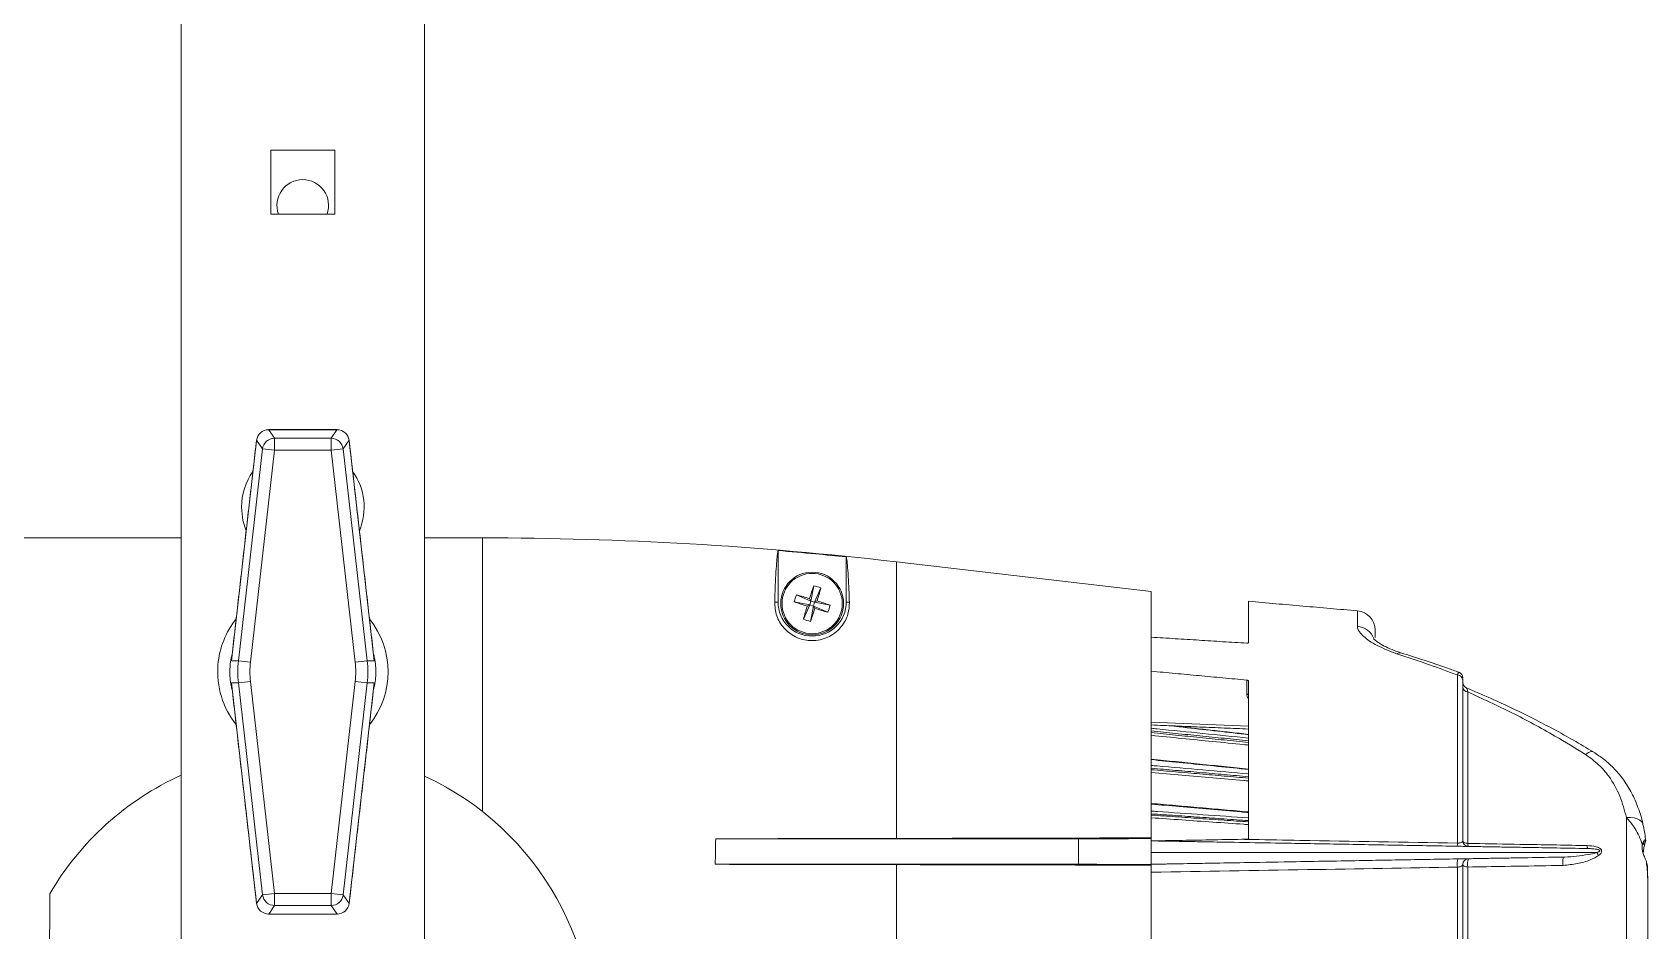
# Model space of a CAD drawing. Extents: x 12.1 to 108.7, y 1 to 80.4.
# Drawn here: x 74.86 to 83.16, y 33.25 to 37.87 of the extents above; entities that cross this region are included whole.
import ezdxf

# ---------------------------------------------------------------- set-up
doc = ezdxf.new("R2010")
doc.units = 0
doc.header["$MEASUREMENT"] = 0
doc.linetypes.add('SLD-Solid', pattern=[0])
doc.layers.add('OBJECT', color=7, linetype='CONTINUOUS')

msp = doc.modelspace()

# ---------------------------------------------------------------- linework, layer by layer
at = {"layer": 'OBJECT', "linetype": 'SLD-Solid', "lineweight": 15}
for p, q in [((75.6267, 31.8433), (75.6252, 40.1959)), ((76.8767, 31.8435), (76.8752, 40.1961)), ((76.0867, 37.261), (76.4147, 37.261)), ((76.0868, 36.933), (76.0867, 37.261)), ((76.4147, 37.261), (76.4148, 36.933)), ((76.4148, 36.933), (76.0868, 36.933)), ((76.0131, 35.769), (75.8843, 34.6374)), ((76.0129, 35.769), (76.0131, 35.769)), ((76.0132, 35.7705), (76.0131, 35.769)), ((76.0132, 35.7713), (76.0132, 35.7705)), ((76.0439, 35.7261), (76.0132, 35.7705)), ((76.4263, 35.8251), (76.0757, 35.825)), ((76.0757, 35.825), (76.1059, 35.7813)), ((76.1059, 35.719), (76.1059, 35.7813)), ((76.1059, 35.7813), (76.3961, 35.7813)), ((76.3961, 35.7813), (76.4263, 35.8251)), ((76.3961, 35.7191), (76.3961, 35.7813)), ((76.4887, 35.7706), (76.4581, 35.7261)), ((76.4887, 35.7706), (76.4888, 35.7714)), ((76.4889, 35.769), (76.4887, 35.7706)), ((76.4889, 35.769), (76.489, 35.7691)), ((76.618, 34.6375), (76.4889, 35.769)), ((75.9201, 34.6374), (76.0439, 35.7261)), ((76.1059, 35.719), (75.982, 34.6304)), ((76.1059, 35.719), (76.0439, 35.7261)), ((76.3961, 35.7191), (76.1059, 35.719)), ((76.4581, 35.7261), (76.3961, 35.7191)), ((76.5203, 34.6304), (76.3961, 35.7191)), ((76.4581, 35.7261), (76.5823, 34.6375)), ((74.7815, 35.2694), (75.6261, 35.2694)), ((76.8761, 35.2694), (77.1734, 35.2694)), ((77.1734, 33.8637), (77.1734, 35.2694)), ((78.6925, 34.9393), (78.6925, 35.2039)), ((79.0425, 35.1715), (79.0425, 34.9393)), ((79.3004, 33.7251), (79.3004, 35.1463)), ((79.3004, 35.1463), (80.6095, 34.9944)), ((78.876, 35.0237), (78.8608, 34.9448)), ((78.6749, 34.9393), (78.6925, 34.9393)), ((78.7758, 34.9405), (78.8547, 34.9253)), ((78.7871, 34.9769), (78.8608, 34.9448)), ((78.8608, 34.9448), (78.8541, 34.9575)), ((78.8608, 34.9448), (78.8547, 34.9253)), ((78.8608, 34.9448), (78.8803, 34.9388)), ((78.8743, 34.9192), (78.8803, 34.9388)), ((78.9124, 35.0124), (78.8803, 34.9388)), ((78.893, 34.9454), (78.8803, 34.9388)), ((78.9592, 34.9235), (78.8803, 34.9388)), ((79.0588, 34.9393), (79.0425, 34.9393)), ((80.6095, 33.7281), (80.6095, 34.9944)), ((81.1095, 34.9433), (81.1095, 34.7318)), ((78.8227, 34.8516), (78.8547, 34.9253)), ((78.842, 34.9186), (78.8547, 34.9253)), ((78.8743, 34.9192), (78.8547, 34.9253)), ((78.859, 34.8403), (78.8743, 34.9192)), ((78.8743, 34.9192), (78.8809, 34.9065)), ((78.9479, 34.8872), (78.8743, 34.9192)), ((81.6682, 34.8146), (81.6682, 34.8944)), ((81.7595, 34.7948), (81.7595, 34.7578)), ((75.8843, 34.6374), (75.9201, 34.6374)), ((75.9201, 34.6374), (75.982, 34.6304)), ((76.5203, 34.6304), (76.5823, 34.6375)), ((76.5823, 34.6375), (76.618, 34.6375)), ((75.9201, 34.5245), (75.8843, 34.5245)), ((75.8843, 34.5245), (76.0135, 33.393)), ((75.982, 34.5315), (75.9201, 34.5245)), ((76.0443, 33.4359), (75.9201, 34.5245)), ((75.982, 34.5315), (76.1063, 33.4429)), ((76.3965, 33.443), (76.5203, 34.5316)), ((76.5823, 34.5246), (76.4584, 33.4359)), ((76.4893, 33.393), (76.618, 34.5246)), ((76.5823, 34.5246), (76.5203, 34.5316)), ((76.618, 34.5246), (76.5823, 34.5246)), ((81.0998, 34.4663), (81.0998, 34.5387)), ((81.1095, 34.5322), (81.1095, 33.7214)), ((82.1821, 33.7011), (82.1821, 34.5649)), ((82.2095, 34.5389), (82.2095, 33.7142)), ((82.2359, 34.4775), (82.2359, 33.6998)), ((80.6095, 34.3231), (81.1095, 34.3022)), ((83.0501, 31.5216), (83.0501, 33.8324)), ((78.3719, 33.7235), (78.3719, 33.7235)), ((80.2356, 33.7232), (80.2356, 33.5925)), ((80.6095, 33.7244), (80.6095, 33.7281)), ((80.6095, 33.7244), (80.6095, 33.5914)), ((78.3697, 33.5923), (78.3697, 33.5923)), ((79.3004, 33.0736), (79.3004, 33.5907)), ((80.6095, 33.5879), (80.6095, 33.5914)), ((80.6095, 33.0763), (80.6095, 33.5879)), ((82.1821, 33.0543), (82.1821, 33.5777)), ((82.2095, 33.5911), (82.2095, 33.0586)), ((82.2359, 33.5784), (82.2359, 33.0533)), ((74.9415, 31.9448), (74.9515, 33.4415)), ((76.1063, 33.4429), (76.0443, 33.4359)), ((76.1063, 33.4429), (76.3965, 33.443)), ((76.1063, 33.3807), (76.1063, 33.4429)), ((76.4584, 33.4359), (76.3965, 33.443)), ((76.3965, 33.3807), (76.3965, 33.443)), ((83.1595, 31.8428), (83.1595, 33.5105)), ((76.0135, 33.393), (76.0133, 33.3929)), ((76.0135, 33.393), (76.0136, 33.3914)), ((76.0136, 33.3914), (76.0443, 33.4359)), ((76.0136, 33.3914), (76.0136, 33.3906)), ((76.1063, 33.3807), (76.0761, 33.3369)), ((76.3965, 33.3807), (76.1063, 33.3807)), ((76.4267, 33.337), (76.3965, 33.3807)), ((76.4584, 33.4359), (76.4891, 33.3915)), ((76.4891, 33.3915), (76.4893, 33.393)), ((76.4892, 33.3907), (76.4891, 33.3915)), ((76.4895, 33.393), (76.4893, 33.393)), ((76.0761, 33.3369), (76.4267, 33.337))]:
    msp.add_line(p, q, dxfattribs=at)
at = {"layer": 'OBJECT', "linetype": 'SLD-Solid', "lineweight": 15, "flags": 128}
for points in [[(75.936, 35.427), (75.9434, 35.3592), (75.9602, 35.3059)], [(81.8913, 34.6792), (81.8815, 34.6794), (81.8703, 34.6742)], [(81.1095, 34.4613), (81.1093, 34.4622), (81.1088, 34.4632), (81.1079, 34.464), (81.1067, 34.4648), (81.1052, 34.4654), (81.1035, 34.4659), (81.1017, 34.4662), (81.0998, 34.4663)], [(82.8806, 34.1693), (82.8803, 34.1695), (82.8698, 34.1713), (82.8563, 34.1667), (82.8407, 34.156)], [(83.1354, 33.7976), (83.1349, 33.7994), (83.1294, 33.81), (83.1197, 33.819), (83.1062, 33.8261), (83.0896, 33.8308), (83.0706, 33.8329), (83.0501, 33.8324)], [(82.2359, 33.6998), (82.2306, 33.7003), (82.2255, 33.7013), (82.221, 33.7027), (82.217, 33.7045), (82.2138, 33.7067), (82.2115, 33.709), (82.21, 33.7116), (82.2095, 33.7142)], [(82.2359, 33.5784), (82.2306, 33.5788), (82.2255, 33.5797), (82.221, 33.581), (82.217, 33.5826), (82.2138, 33.5845), (82.2115, 33.5865), (82.21, 33.5888), (82.2095, 33.5911)]]:
    msp.add_lwpolyline(points, dxfattribs=at)
at = {"layer": 'OBJECT', "linetype": 'SLD-Solid', "lineweight": 15}
for radius in [0.161, 0.1549]:
    msp.add_circle((78.8675, 34.932), radius, dxfattribs=at)
for centre, radius, start, end in [((76.2508, 36.977), 0.1325, 90.00981, 199.4046), ((76.2508, 36.977), 0.1325, 340.61501, 90.00981), ((76.1062, 35.7185), 0.0627, 90.3186, 173.11283), ((76.3958, 35.7186), 0.0627, 6.90678, 89.70101), ((76.251, 35.427), 0.315, 144.41355, 180.00981), ((76.251, 35.427), 0.315, 337.41355, 35.60607), ((77.1734, 16.8225), 18.4468, 83.37883, 90), ((81.492, 34.1204), 2.7676, 160.95044, 162.39428), ((78.7769, 34.6398), 0.3965, 70.01828, 75.51896), ((78.8675, 34.9393), 0.175, 180, 0), ((79.1597, 34.8414), 0.3965, 160.01828, 165.51896), ((79.6791, 37.5565), 2.7676, 250.95044, 252.39428), ((78.0515, 32.3088), 2.7676, 73.14296, 74.58679), ((76.2443, 35.748), 2.7676, 343.14296, 344.58679), ((78.0559, 32.3075), 2.7676, 70.95044, 72.39428), ((76.2512, 34.581), 0.4375, 141.50948, 175.19505), ((76.2512, 34.581), 0.4375, 321.50948, 38.51013), ((81.4907, 34.116), 2.7676, 163.14296, 164.58679), ((76.243, 35.7436), 2.7676, 340.95044, 342.39428), ((79.6835, 37.5552), 2.7676, 253.14296, 254.58679), ((78.5753, 35.0226), 0.3965, 340.01828, 345.51896), ((81.6595, 34.7948), 0.1, 0, 85), ((78.9581, 35.2242), 0.3965, 250.01828, 255.51896), ((81.6608, 34.7155), 0.0994, 19.75016, 85.7192), ((76.2512, 34.581), 0.4375, 175.19505, 218.51013), ((82.1817, 34.5371), 0.0278, 3.8449, 89.18995), ((82.1795, 34.5506), 0.03, 359.99694, 69.85263), ((82.2395, 34.5273), 0.03, 180.00385, 247.96462), ((82.2369, 34.5049), 0.0274, 184.19055, 267.88861), ((76.2465, 32.6844), 1.5, 209.54101, 65.17337), ((76.2465, 32.6844), 1.5, 114.42237, 149.68814), ((82.2185, 33.6977), 0.0365, 174.79014, 200.18723), ((82.2395, 33.7142), 0.03, 180, 269), ((82.2617, 33.6969), 0.0261, 173.63787, 209.12104), ((83.1391, 33.7038), 0.00823, 260.19261, 0.31205), ((82.2956, 33.5934), 0.1145, 166.49587, 187.85545), ((82.2395, 33.5911), 0.03, 91, 180), ((82.3199, 33.5937), 0.0854, 161.2821, 190.32908), ((76.1066, 33.4434), 0.0627, 186.90678, 269.70101), ((76.3962, 33.4434), 0.0627, 270.3186, 353.11283)]:
    msp.add_arc(centre, radius, start, end, dxfattribs=at)
for centre, major_axis, ratio, start_param, end_param in [((76.0757, 35.7628), (0.0606, -0.017), 0.988785, 1.841761, 3.2937), ((76.4263, 35.7628), (0.0606, 0.017), 0.988785, 6.131077, 7.583017), ((76.4178, 34.581), (0.5009, 0.0001), 0.998148, 3.028424, 3.254762), ((76.4178, 34.581), (0.4386, 0.0001), 0.997533, 3.028424, 3.254762), ((76.0846, 34.581), (-0.4386, -0.0001), 0.997533, 3.028424, 3.254762), ((76.0846, 34.581), (0.5009, 0.0001), 0.998148, 6.170016, 6.396354), ((78.4651, 32.6844), (0, 2.5469), 0.040098, 1.150562, 1.206313), ((76.0761, 33.3992), (0.0606, 0.017), 0.988785, 2.989485, 4.441424), ((76.4267, 33.3992), (0.0606, -0.017), 0.988785, 4.983354, 6.435293)]:
    msp.add_ellipse(centre, major_axis=major_axis, ratio=ratio, start_param=start_param, end_param=end_param, dxfattribs=at)
for points, degree in [([(76.0129, 35.769), (75.8855, 34.6488)], 1), ([(76.427, 35.8253), (76.075, 35.8253)], 1), ([(76.6169, 34.6489), (76.489, 35.7691)], 1), ([(81.6682, 34.8944), (81.1095, 34.9433)], 1), ([(81.0998, 34.7283), (80.6095, 34.7591)], 1), ([(80.6095, 34.5845), (81.0998, 34.5387)], 1), ([(75.8855, 34.5131), (76.0133, 33.3929)], 1), ([(76.4895, 33.393), (76.6169, 34.5132)], 1), ([(80.6095, 34.3081), (81.1095, 34.2872)], 1), ([(81.1095, 34.227), (80.6095, 34.2773)], 1), ([(81.1095, 34.2598), (80.7177, 34.3036)], 1), ([(80.6095, 34.2687), (81.1095, 34.2185)], 1), ([(81.1095, 34.0817), (80.6095, 34.1323)], 1), ([(81.1095, 34.0425), (80.6095, 34.0859)], 1), ([(80.6095, 34.0784), (81.1095, 34.035)], 1), ([(81.1095, 33.8613), (80.6095, 33.905)], 1), ([(81.1095, 33.8166), (80.6095, 33.8517)], 1), ([(80.6095, 33.8454), (81.1095, 33.8103)], 1), ([(79.3004, 33.7251), (78.3719, 33.7235)], 1), ([(78.3719, 33.7235), (80.2356, 33.7232)], 1), ([(80.6095, 33.7281), (79.3004, 33.7251)], 1), ([(80.2356, 33.7232), (80.6095, 33.7244)], 1), ([(81.074, 33.7207), (81.1095, 33.7214)], 1), ([(83.1448, 33.7191), (83.1473, 33.7044)], 1), ([(82.909, 33.6385), (82.9069, 33.6407), (82.9027, 33.6451), (82.8994, 33.6501), (82.8977, 33.6526)], 3), ([(80.2356, 33.5925), (78.3697, 33.5923)], 1), ([(78.3697, 33.5923), (79.3004, 33.5907)], 1), ([(79.3004, 33.5907), (80.6095, 33.5879)], 1), ([(76.0754, 33.3367), (76.4274, 33.3367)], 1)]:
    msp.add_open_spline(points, degree=degree, dxfattribs=at)
for points, knots in [([(76.0132, 35.7713), (76.0132, 35.7711), (76.0131, 35.7703), (76.013, 35.7696), (76.0129, 35.769)], [0, 0, 0, 0, 0.25112, 1, 1, 1, 1]), ([(76.489, 35.7691), (76.489, 35.7693), (76.4889, 35.77), (76.4888, 35.7708), (76.4888, 35.7714)], [0, 0, 0, 0, 0.249328, 1, 1, 1, 1]), ([(78.6749, 34.9393), (78.676, 34.969), (78.6782, 35.0286), (78.6817, 35.0984), (78.6853, 35.1525), (78.6889, 35.1894), (78.6914, 35.1991), (78.6925, 35.2039)], [0, 0, 0, 0, 0.1980463, 0.3974677, 0.6012259, 0.8064826, 1, 1, 1, 1]), ([(78.6925, 35.2039), (78.7568, 35.1984), (78.8736, 35.1884), (78.9902, 35.1768), (79.0425, 35.1715)], [0, 0, 0, 0, 0.550607, 1, 1, 1, 1]), ([(79.0425, 35.1715), (79.0439, 35.1655), (79.0467, 35.1533), (79.0508, 35.1057), (79.0549, 35.0377), (79.0575, 34.9722), (79.0588, 34.9393)], [0, 0, 0, 0, 0.244137, 0.490501, 0.744002, 1, 1, 1, 1]), ([(79.0588, 34.9393), (79.058, 34.919), (79.0563, 34.8783), (79.0294, 34.8252), (78.9932, 34.7866), (78.9605, 34.7639), (78.9211, 34.7475), (78.8793, 34.7402), (78.8377, 34.7424), (78.7983, 34.7525), (78.7564, 34.7736), (78.7113, 34.814), (78.6786, 34.8744), (78.6762, 34.9164), (78.6749, 34.9393)], [0, 0, 0, 0, 0.145741, 0.290756, 0.353691, 0.416376, 0.466742, 0.517505, 0.556332, 0.595153, 0.644998, 0.718781, 0.846149, 1, 1, 1, 1]), ([(81.8703, 34.6742), (81.8348, 34.6878), (81.7632, 34.7151), (81.6942, 34.7642), (81.6696, 34.7969), (81.6684, 34.8121), (81.6682, 34.8146)], [0, 0, 0, 0, 0.304165, 0.612213, 0.935018, 1, 1, 1, 1]), ([(81.1095, 34.7318), (81.1094, 34.7313), (81.1092, 34.7304), (81.1074, 34.7292), (81.1049, 34.7285), (81.1022, 34.7282), (81.1004, 34.7283), (81.0998, 34.7283)], [0, 0, 0, 0, 0.219651, 0.439264, 0.659733, 0.880541, 1, 1, 1, 1]), ([(81.892, 34.6795), (81.8802, 34.6832), (81.8515, 34.6923), (81.8137, 34.7092), (81.7814, 34.727), (81.7609, 34.7413), (81.7515, 34.7503), (81.7515, 34.7503), (81.7515, 34.7503)], [0, 0, 0, 0, 0.1443778, 0.3538594, 0.5669148, 0.7464414, 0.9073441, 1, 1, 1, 1]), ([(75.8884, 34.4873), (75.8865, 34.4948), (75.883, 34.5081), (75.8787, 34.5352), (75.8758, 34.5675), (75.8764, 34.6019), (75.88, 34.6394), (75.8849, 34.6592), (75.8882, 34.6725)], [0, 0, 0, 0, 0.148199, 0.266623, 0.443454, 0.621102, 0.744676, 1, 1, 1, 1]), ([(75.8843, 34.6374), (75.8843, 34.6377), (75.8847, 34.6415), (75.8853, 34.6453), (75.8859, 34.6488)], [0, 0, 0, 0, 0.073454, 1, 1, 1, 1]), ([(76.6139, 34.6747), (76.6159, 34.6672), (76.6194, 34.6539), (76.6237, 34.6268), (76.6266, 34.5945), (76.626, 34.5601), (76.6224, 34.5226), (76.6175, 34.5028), (76.6142, 34.4895)], [0, 0, 0, 0, 0.148199, 0.266623, 0.443454, 0.621102, 0.744676, 1, 1, 1, 1]), ([(76.6165, 34.6489), (76.617, 34.6454), (76.6177, 34.6416), (76.618, 34.6378), (76.618, 34.6375)], [0, 0, 0, 0, 0.926546, 1, 1, 1, 1]), ([(82.1821, 34.5649), (82.1345, 34.5827), (82.0312, 34.6212), (81.9267, 34.6556), (81.8703, 34.6742)], [0, 0, 0, 0, 0.460735, 1, 1, 1, 1]), ([(82.1899, 34.5787), (82.1705, 34.5857), (82.0716, 34.6215), (81.9717, 34.6535), (81.8913, 34.6792)], [0, 0, 0, 0, 0.195903, 1, 1, 1, 1]), ([(75.8859, 34.5131), (75.8853, 34.5166), (75.8847, 34.5204), (75.8844, 34.5242), (75.8843, 34.5245)], [0, 0, 0, 0, 0.926546, 1, 1, 1, 1]), ([(76.618, 34.5246), (76.618, 34.5243), (76.6177, 34.5205), (76.6171, 34.5167), (76.6165, 34.5132)], [0, 0, 0, 0, 0.073454, 1, 1, 1, 1]), ([(81.0998, 34.5387), (81.1009, 34.5386), (81.1032, 34.5382), (81.1061, 34.5369), (81.1083, 34.5353), (81.1094, 34.5336), (81.1095, 34.5326), (81.1095, 34.5322)], [0, 0, 0, 0, 0.2197399, 0.4394429, 0.6599668, 0.8807607, 1, 1, 1, 1]), ([(82.1821, 34.5649), (82.183, 34.5678), (82.1855, 34.5754), (82.1882, 34.5804), (82.1895, 34.5784), (82.1897, 34.5781)], [0, 0, 0, 0, 0.337152, 0.901551, 1, 1, 1, 1]), ([(82.2095, 34.5458), (82.2095, 34.5457), (82.2095, 34.5446), (82.2095, 34.5416), (82.2095, 34.5389)], [0, 0, 0, 0, 0.136308, 1, 1, 1, 1]), ([(81.1095, 34.4436), (81.1092, 34.4439), (81.1055, 34.4467), (81.1013, 34.4546), (81.1003, 34.4624), (81.0998, 34.4663)], [0, 0, 0, 0, 0.040411, 0.520202, 1, 1, 1, 1]), ([(82.8806, 34.1693), (82.8465, 34.1897), (82.7461, 34.2497), (82.5713, 34.3428), (82.3874, 34.4315), (82.2704, 34.481), (82.2279, 34.499)], [0, 0, 0, 0, 0.1620176, 0.4765794, 0.8100803, 1, 1, 1, 1]), ([(82.2279, 34.499), (82.2289, 34.4982), (82.2312, 34.4963), (82.2341, 34.4845), (82.2359, 34.4775)], [0, 0, 0, 0, 0.404281, 1, 1, 1, 1]), ([(82.8407, 34.156), (82.7884, 34.1883), (82.6646, 34.2646), (82.4629, 34.3727), (82.3116, 34.4425), (82.2359, 34.4775)], [0, 0, 0, 0, 0.267535, 0.633327, 1, 1, 1, 1]), ([(80.6095, 34.2911), (80.6195, 34.2901), (80.7862, 34.2734), (80.9529, 34.2566), (81.1095, 34.2409)], [0, 0, 0, 0, 0.0602045, 1, 1, 1, 1]), ([(81.1095, 34.2585), (81.0965, 34.26), (80.9777, 34.2733), (80.8411, 34.2885), (80.7176, 34.3024), (80.6999, 34.3043)], [0, 0, 0, 0, 0.0950856, 0.8704467, 1, 1, 1, 1]), ([(81.1095, 34.2047), (81.1011, 34.2056), (80.9868, 34.217), (80.8201, 34.2338), (80.6619, 34.2497), (80.6095, 34.255)], [0, 0, 0, 0, 0.050586, 0.685793, 1, 1, 1, 1]), ([(81.1095, 34.0795), (81.0965, 34.0808), (80.9777, 34.0928), (80.811, 34.1097), (80.6573, 34.1252), (80.6095, 34.1301)], [0, 0, 0, 0, 0.077897, 0.713096, 1, 1, 1, 1]), ([(83.0501, 33.8324), (83.0403, 33.8695), (83.0205, 33.9447), (82.9702, 34.0346), (82.9098, 34.1062), (82.864, 34.1392), (82.8407, 34.156)], [0, 0, 0, 0, 0.296269, 0.600821, 0.797169, 1, 1, 1, 1]), ([(83.1353, 33.7976), (83.135, 33.7989), (83.1292, 33.8287), (83.1117, 33.8833), (83.0796, 33.9579), (83.0393, 34.0239), (82.9917, 34.0814), (82.9394, 34.1304), (82.8995, 34.1566), (82.8806, 34.1691)], [0, 0, 0, 0, 0.008458, 0.2018, 0.380966, 0.548473, 0.708384, 0.861573, 1, 1, 1, 1]), ([(80.6095, 34.1001), (80.6195, 34.0992), (80.7862, 34.0848), (80.9529, 34.0704), (81.1095, 34.0568)], [0, 0, 0, 0, 0.0602045, 1, 1, 1, 1]), ([(81.1095, 34.0209), (81.1011, 34.0216), (80.9868, 34.0315), (80.8201, 34.046), (80.6619, 34.0597), (80.6095, 34.0642)], [0, 0, 0, 0, 0.050586, 0.685793, 1, 1, 1, 1]), ([(81.1095, 33.8578), (81.0965, 33.8589), (80.9777, 33.8693), (80.811, 33.8839), (80.6573, 33.8974), (80.6095, 33.9016)], [0, 0, 0, 0, 0.077897, 0.713096, 1, 1, 1, 1]), ([(80.6095, 33.8659), (80.6195, 33.8652), (80.7862, 33.8535), (80.9529, 33.8418), (81.1095, 33.8308)], [0, 0, 0, 0, 0.060204, 1, 1, 1, 1]), ([(81.1095, 33.7963), (81.1011, 33.7968), (80.9868, 33.8049), (80.8201, 33.8166), (80.6619, 33.8277), (80.6095, 33.8313)], [0, 0, 0, 0, 0.050586, 0.685793, 1, 1, 1, 1]), ([(83.1318, 33.694), (83.1303, 33.6981), (83.1195, 33.7296), (83.0962, 33.7804), (83.0639, 33.8168), (83.0501, 33.8324)], [0, 0, 0, 0, 0.079376, 0.605783, 1, 1, 1, 1]), ([(83.1493, 33.7128), (83.1463, 33.7377), (83.1429, 33.7665), (83.136, 33.7939), (83.1351, 33.7976)], [0, 0, 0, 0, 0.867611, 1, 1, 1, 1]), ([(80.6095, 33.7126), (80.6095, 33.7126), (80.6096, 33.7126), (80.6101, 33.7126), (80.6126, 33.7127), (80.6236, 33.7129), (80.669, 33.7137), (80.8213, 33.7163), (80.9652, 33.7188), (81.074, 33.7207)], [0, 0, 0, 0, 0.000975, 0.002308, 0.005826, 0.020094, 0.076658, 0.30233, 1, 1, 1, 1]), ([(82.8494, 33.6735), (82.8473, 33.6736), (82.7955, 33.6745), (82.6935, 33.6763), (82.5578, 33.6786), (82.451, 33.6805), (82.3624, 33.682), (82.2827, 33.6834), (82.1231, 33.6862), (81.9372, 33.6895), (81.7251, 33.6932), (81.5129, 33.6969), (81.2831, 33.7009), (81.059, 33.7048), (80.9096, 33.7074), (80.8098, 33.7091), (80.7433, 33.7103), (80.6988, 33.7111), (80.6692, 33.7116), (80.6494, 33.7119), (80.6362, 33.7122), (80.6273, 33.7123), (80.6214, 33.7124), (80.6175, 33.7125), (80.6148, 33.7125), (80.6131, 33.7126), (80.6119, 33.7126), (80.6111, 33.7126), (80.6106, 33.7126), (80.6102, 33.7126), (80.61, 33.7126), (80.6098, 33.7126), (80.6097, 33.7126), (80.6096, 33.7126), (80.6096, 33.7126), (80.6096, 33.7126), (80.6095, 33.7126), (80.6095, 33.7126), (80.6095, 33.7126), (80.6095, 33.7126), (80.6095, 33.7126)], [0, 0, 0, 0, 0.003099, 0.077737, 0.152373, 0.20456, 0.239209, 0.273855, 0.308826, 0.446938, 0.515995, 0.585051, 0.723163, 0.815261, 0.876706, 0.917705, 0.945062, 0.963318, 0.975502, 0.983634, 0.989062, 0.992686, 0.995106, 0.996722, 0.997802, 0.998524, 0.999007, 0.99933, 0.999547, 0.999693, 0.999791, 0.999857, 0.999901, 0.999932, 0.999953, 0.999972, 0.999985, 0.999991, 0.999997, 1, 1, 1, 1]), ([(80.6095, 33.7126), (80.6095, 33.7121), (80.6095, 33.7109), (80.6095, 33.7013), (80.6095, 33.6864), (80.6095, 33.6692), (80.6095, 33.6575), (80.6095, 33.6526)], [0, 0, 0, 0, 0.19834, 0.412972, 0.627088, 0.843128, 1, 1, 1, 1]), ([(81.074, 33.7207), (81.0939, 33.7204), (81.1935, 33.7186), (81.5629, 33.7121), (81.9123, 33.7058), (82.1821, 33.7011)], [0, 0, 0, 0, 0.053919, 0.269597, 1, 1, 1, 1]), ([(82.2095, 33.7142), (82.2091, 33.7124), (82.2084, 33.709), (82.2028, 33.705), (82.1966, 33.7028), (82.1911, 33.7017), (82.1866, 33.7011), (82.1831, 33.7011), (82.1821, 33.7011)], [0, 0, 0, 0, 0.29554, 0.57572, 0.740311, 0.809198, 0.945635, 1, 1, 1, 1]), ([(82.2359, 33.6998), (82.2557, 33.6994), (82.3548, 33.6976), (82.5592, 33.6939), (82.7437, 33.6906), (82.8489, 33.6887)], [0, 0, 0, 0, 0.09703, 0.48515, 1, 1, 1, 1]), ([(83.1526, 33.6054), (83.1515, 33.6083), (83.1478, 33.6186), (83.1405, 33.6365), (83.1332, 33.6581), (83.1294, 33.6781), (83.131, 33.6887), (83.1318, 33.694)], [0, 0, 0, 0, 0.107962, 0.374185, 0.589197, 0.794963, 1, 1, 1, 1]), ([(83.1318, 33.694), (83.1328, 33.6972), (83.1357, 33.7057), (83.1425, 33.7143), (83.1485, 33.7178), (83.1486, 33.714), (83.1486, 33.7127)], [0, 0, 0, 0, 0.179343, 0.476466, 0.823713, 1, 1, 1, 1]), ([(83.1349, 33.6914), (83.1354, 33.6934), (83.1371, 33.7), (83.1412, 33.7046), (83.1414, 33.7048), (83.1414, 33.7048)], [0, 0, 0, 0, 0.236435, 0.787761, 1, 1, 1, 1]), ([(83.1473, 33.7044), (83.1456, 33.6995), (83.1423, 33.6898), (83.139, 33.6712), (83.1381, 33.6591), (83.1377, 33.6552)], [0, 0, 0, 0, 0.405466, 0.808541, 1, 1, 1, 1]), ([(83.1377, 33.6957), (83.1383, 33.6973), (83.1402, 33.7018), (83.1395, 33.7037), (83.1385, 33.7042), (83.1382, 33.704), (83.138, 33.7038)], [0, 0, 0, 0, 0.3078429, 0.9063361, 0.9395763, 1, 1, 1, 1]), ([(83.1486, 33.7127), (83.1489, 33.712), (83.1496, 33.7106), (83.1481, 33.7065), (83.1473, 33.7044)], [0, 0, 0, 0, 0.483712, 1, 1, 1, 1]), ([(80.6095, 33.6526), (81.0195, 33.6526), (81.4704, 33.6526), (81.9623, 33.6526), (82.0853, 33.6526), (82.208, 33.6526), (82.3316, 33.6526), (82.4652, 33.6526), (82.5971, 33.6526), (82.748, 33.6526), (82.8478, 33.6526), (82.8977, 33.6526)], [0, 0, 0, 0, 0.52131, 0.573441, 0.625572, 0.677703, 0.729789, 0.78156, 0.854349, 0.927175, 1, 1, 1, 1]), ([(82.7227, 33.6295), (82.7129, 33.6293), (82.6464, 33.6282), (82.5511, 33.6265), (82.4437, 33.6246), (82.3622, 33.6232), (82.2827, 33.6218), (82.1755, 33.62), (81.9894, 33.6167), (81.7063, 33.6118), (81.3944, 33.6063), (81.1333, 33.6018), (80.9591, 33.5987), (80.8429, 33.5967), (80.7653, 33.5953), (80.7136, 33.5944), (80.679, 33.5938), (80.6559, 33.5934), (80.6405, 33.5932), (80.6302, 33.593), (80.6234, 33.5929), (80.6188, 33.5928), (80.6157, 33.5927), (80.6137, 33.5927), (80.6123, 33.5927), (80.6114, 33.5927), (80.6108, 33.5927), (80.6103, 33.5926), (80.6101, 33.5926), (80.6099, 33.5926), (80.6098, 33.5926), (80.6097, 33.5926), (80.6096, 33.5926), (80.6096, 33.5926), (80.6095, 33.5926), (80.6095, 33.5926), (80.6095, 33.5926), (80.6095, 33.5926), (80.6095, 33.5926)], [0, 0, 0, 0, 0.015578, 0.1058891, 0.1510526, 0.1879781, 0.2250144, 0.2621724, 0.3367125, 0.4839012, 0.6556361, 0.7702051, 0.8466429, 0.8976432, 0.9316736, 0.9543822, 0.9695368, 0.9796512, 0.9864025, 0.9909096, 0.993919, 0.9959289, 0.9972716, 0.998169, 0.9987691, 0.9991708, 0.9994398, 0.9996203, 0.9997416, 0.9998234, 0.9998788, 0.9999164, 0.9999423, 0.9999603, 0.9999791, 0.9999868, 0.9999946, 1, 1, 1, 1]), ([(82.7227, 33.6295), (82.7233, 33.6295), (82.7242, 33.6295), (82.7254, 33.6295), (82.7263, 33.6295), (82.7268, 33.6295), (82.727, 33.6295), (82.7271, 33.6294), (82.7271, 33.6294), (82.7271, 33.6294)], [0, 0, 0, 0, 0.337004, 0.565161, 0.720077, 0.871702, 0.932173, 0.976758, 1, 1, 1, 1]), ([(82.725, 33.5864), (82.725, 33.5867), (82.7248, 33.5888), (82.7243, 33.5942), (82.7239, 33.603), (82.724, 33.6129), (82.7246, 33.6212), (82.7256, 33.6273), (82.7266, 33.6287), (82.7271, 33.6294)], [0, 0, 0, 0, 0.01807, 0.1200331, 0.2960781, 0.4720794, 0.6480529, 0.8240265, 1, 1, 1, 1]), ([(82.909, 33.6385), (82.8945, 33.6301), (82.8608, 33.6104), (82.7973, 33.5941), (82.7495, 33.589), (82.725, 33.5864)], [0, 0, 0, 0, 0.268258, 0.625052, 1, 1, 1, 1]), ([(82.7271, 33.6294), (82.728, 33.6295), (82.7304, 33.6295), (82.7526, 33.6305), (82.7947, 33.6337), (82.8494, 33.6412), (82.8841, 33.6481), (82.8977, 33.6526), (82.8977, 33.6526)], [0, 0, 0, 0, 0.015317, 0.041031, 0.377877, 0.739004, 0.999987, 1, 1, 1, 1]), ([(82.8489, 33.6887), (82.8644, 33.6876), (82.8858, 33.6861), (82.9091, 33.6778), (82.9179, 33.6715), (82.922, 33.666), (82.9235, 33.6604), (82.9224, 33.6541), (82.9179, 33.6463), (82.9125, 33.6415), (82.909, 33.6385)], [0, 0, 0, 0, 0.400583, 0.552747, 0.632515, 0.681637, 0.738761, 0.795408, 0.871105, 1, 1, 1, 1]), ([(82.8489, 33.6887), (82.8489, 33.6883), (82.849, 33.6855), (82.8494, 33.6805), (82.8503, 33.6751), (82.8511, 33.6741), (82.8515, 33.6735)], [0, 0, 0, 0, 0.044494, 0.324207, 0.662103, 1, 1, 1, 1]), ([(82.8515, 33.6735), (82.8515, 33.6735), (82.8515, 33.6735), (82.8513, 33.6735), (82.8507, 33.6735), (82.8499, 33.6735), (82.8494, 33.6735)], [0, 0, 0, 0, 0.046836, 0.119645, 0.336503, 1, 1, 1, 1]), ([(82.8977, 33.6526), (82.8977, 33.6526), (82.9028, 33.6543), (82.909, 33.6561), (82.9129, 33.6605), (82.9134, 33.6616), (82.9134, 33.6626), (82.913, 33.6636), (82.912, 33.6647), (82.9093, 33.6665), (82.8972, 33.6705), (82.8784, 33.6722), (82.8608, 33.6733), (82.8525, 33.6735), (82.8515, 33.6735)], [0, 0, 0, 0, 0.000026, 0.20663, 0.226964, 0.243571, 0.254919, 0.266312, 0.280083, 0.303561, 0.375814, 0.705511, 0.963846, 1, 1, 1, 1]), ([(80.6095, 33.5914), (80.5473, 33.5916), (80.4227, 33.5919), (80.2981, 33.5923), (80.2356, 33.5925)], [0, 0, 0, 0, 0.498841, 1, 1, 1, 1]), ([(80.6095, 33.5514), (80.6095, 33.5546), (80.6095, 33.5611), (80.6095, 33.5713), (80.6095, 33.5803), (80.6095, 33.5861), (80.6095, 33.5878), (80.6095, 33.588)], [0, 0, 0, 0, 0.238173, 0.476365, 0.714187, 0.952268, 1, 1, 1, 1]), ([(82.1821, 33.5777), (81.9255, 33.5734), (81.4013, 33.5647), (80.8771, 33.5559), (80.6095, 33.5514)], [0, 0, 0, 0, 0.489597, 1, 1, 1, 1]), ([(82.2095, 33.5911), (82.2094, 33.5902), (82.2091, 33.588), (82.206, 33.5846), (82.1999, 33.5813), (82.1941, 33.5795), (82.1882, 33.5784), (82.185, 33.578), (82.1821, 33.5777)], [0, 0, 0, 0, 0.1539876, 0.4036213, 0.6215963, 0.8162328, 0.8352131, 1, 1, 1, 1]), ([(82.725, 33.5864), (82.7053, 33.5861), (82.6063, 33.5845), (82.4432, 33.5818), (82.3, 33.5794), (82.2359, 33.5784)], [0, 0, 0, 0, 0.121378, 0.606889, 1, 1, 1, 1]), ([(83.1595, 33.5084), (83.1595, 33.5091), (83.1595, 33.5112), (83.1595, 33.5138), (83.1595, 33.5162), (83.1595, 33.5175), (83.1594, 33.519), (83.1594, 33.5207), (83.1594, 33.5227), (83.1593, 33.5251), (83.1593, 33.5279), (83.1592, 33.5311), (83.159, 33.5349), (83.1589, 33.5393), (83.1586, 33.5444), (83.1583, 33.5503), (83.1578, 33.5572), (83.1565, 33.5758), (83.1543, 33.5919), (83.1526, 33.6054)], [0, 0, 0, 0, 0.018806, 0.067454, 0.078705, 0.091827, 0.107128, 0.124968, 0.145764, 0.170003, 0.198252, 0.231169, 0.269526, 0.31422, 0.366308, 0.427033, 0.497871, 0.580596, 1, 1, 1, 1]), ([(83.1583, 33.5768), (83.1583, 33.5807), (83.1582, 33.5886), (83.1547, 33.5996), (83.1526, 33.6053), (83.1526, 33.6054)], [0, 0, 0, 0, 0.500557, 0.99661, 1, 1, 1, 1]), ([(83.1583, 33.5768), (83.1585, 33.5699), (83.1592, 33.5504), (83.1595, 33.528), (83.1595, 33.5121), (83.1595, 33.5089), (83.1595, 33.5084)], [0, 0, 0, 0, 0.305776, 0.86263, 0.978394, 1, 1, 1, 1]), ([(76.0133, 33.3929), (76.0133, 33.3927), (76.0134, 33.392), (76.0135, 33.3912), (76.0136, 33.3906)], [0, 0, 0, 0, 0.2493282, 1, 1, 1, 1]), ([(76.4892, 33.3907), (76.4892, 33.3909), (76.4893, 33.3917), (76.4894, 33.3924), (76.4895, 33.393)], [0, 0, 0, 0, 0.25112, 1, 1, 1, 1])]:
    msp.add_open_spline(points, degree=3, knots=knots, dxfattribs=at)

doc.saveas('drawing.dxf')
